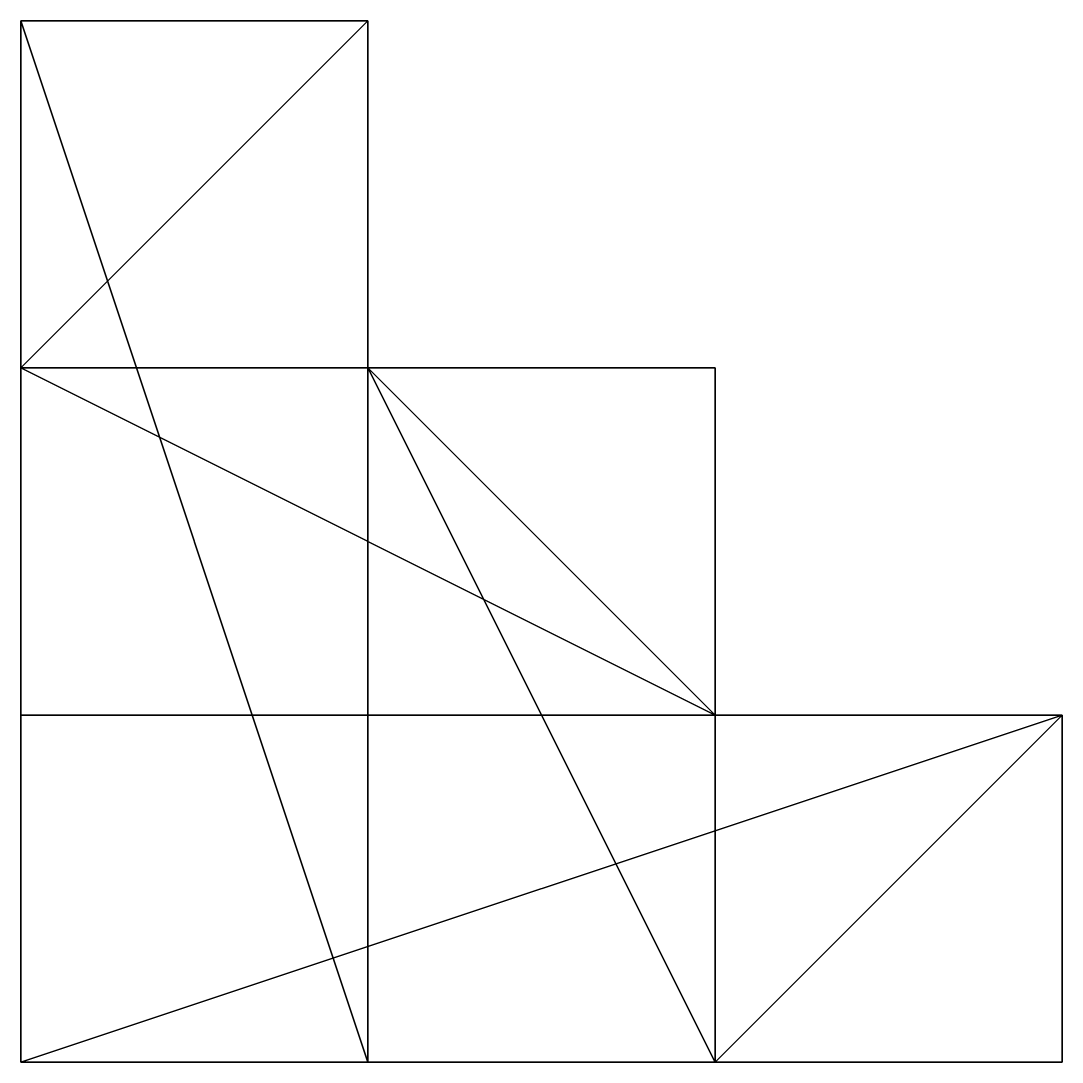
# Model space of a CAD drawing. Extents: x 0 to 3, y 0 to 3.
import ezdxf

# ---------------------------------------------------------------- set-up
doc = ezdxf.new("R2010")
doc.units = 0
doc.layers.get('0').update_dxf_attribs({"linetype": 'CONTINUOUS'})

# ---------------------------------------------------------------- blocks, each defined once
blk = doc.blocks.new('*U9')
at = {"color": 7}
mesh = blk.add_polyface(dxfattribs=at)
corners = [(0, 3), (0, 3, 1), (1, 3, 1), (1, 3)]
mesh.append_faces([[corners[k] for k in face] for face in [(0, 1, 2), (2, 3, 0)]], dxfattribs={"vtx2": -1, "color": 7})
mesh = blk.add_polyface(dxfattribs=at)
corners = [(1, 2, 1), (1, 3, 1), (0, 2, 1), (0, 3, 1)]
mesh.append_faces([[corners[k] for k in face] for face in [(0, 1, 2)]], dxfattribs={"vtx1": -1, "color": 7})
mesh.append_faces([[corners[k] for k in face] for face in [(1, 3, 2)]], dxfattribs={"vtx2": -1, "color": 7})
mesh = blk.add_polyface(dxfattribs=at)
corners = [(0, 1, 2), (0, 3), (0, 0), (0, 2, 1), (0, 1, 3), (0, 0, 3), (0, 3, 1), (0, 2, 2)]
mesh.append_faces([[corners[k] for k in face] for face in [(0, 3, 1)]], dxfattribs={"vtx0": -1, "vtx1": -1, "vtx2": -1, "color": 7})
mesh.append_faces([[corners[k] for k in face] for face in [(0, 1, 2), (2, 4, 0)]], dxfattribs={"vtx0": -1, "vtx2": -1, "color": 7})
mesh.append_faces([[corners[k] for k in face] for face in [(2, 5, 4), (3, 6, 1), (0, 7, 3)]], dxfattribs={"vtx2": -1, "color": 7})
mesh = blk.add_polyface(dxfattribs=at)
corners = [(2, 1), (3, 1), (2, 0), (3, 0), (0, 3), (1, 0), (0, 0), (1, 3)]
mesh.append_faces([[corners[k] for k in face] for face in [(4, 5, 6)]], dxfattribs={"vtx0": -1, "color": 7})
mesh.append_faces([[corners[k] for k in face] for face in [(0, 1, 2)]], dxfattribs={"vtx1": -1, "color": 7})
mesh.append_faces([[corners[k] for k in face] for face in [(1, 3, 2), (4, 7, 5)]], dxfattribs={"vtx2": -1, "color": 7})
mesh = blk.add_polyface(dxfattribs=at)
corners = [(1, 3), (1, 2, 1), (1, 0, 1), (1, 3, 1), (1, 0)]
mesh.append_faces([[corners[k] for k in face] for face in [(0, 1, 2)]], dxfattribs={"vtx0": -1, "vtx2": -1, "color": 7})
mesh.append_faces([[corners[k] for k in face] for face in [(0, 3, 1), (2, 4, 0)]], dxfattribs={"vtx2": -1, "color": 7})
mesh = blk.add_polyface(dxfattribs=at)
corners = [(2, 2, 2), (2, 2, 1), (1, 2, 1), (0, 2, 2), (0, 2, 1)]
mesh.append_faces([[corners[k] for k in face] for face in [(2, 3, 0)]], dxfattribs={"vtx0": -1, "vtx2": -1, "color": 7})
mesh.append_faces([[corners[k] for k in face] for face in [(0, 1, 2), (2, 4, 3)]], dxfattribs={"vtx2": -1, "color": 7})
mesh = blk.add_polyface(dxfattribs=at)
corners = [(2, 1, 2), (0, 2, 2), (0, 1, 2), (2, 2, 2)]
mesh.append_faces([[corners[k] for k in face] for face in [(0, 1, 2)]], dxfattribs={"vtx0": -1, "color": 7})
mesh.append_faces([[corners[k] for k in face] for face in [(0, 3, 1)]], dxfattribs={"vtx2": -1, "color": 7})
mesh = blk.add_polyface(dxfattribs=at)
corners = [(2, 1, 1), (2, 0, 1), (1, 2, 1), (2, 2, 1), (1, 0, 1)]
mesh.append_faces([[corners[k] for k in face] for face in [(0, 1, 2)]], dxfattribs={"vtx1": -1, "vtx2": -1, "color": 7})
mesh.append_faces([[corners[k] for k in face] for face in [(2, 3, 0), (1, 4, 2)]], dxfattribs={"vtx2": -1, "color": 7})
mesh = blk.add_polyface(dxfattribs=at)
corners = [(2, 2, 1), (2, 2, 2), (2, 1, 2), (2, 1, 1)]
mesh.append_faces([[corners[k] for k in face] for face in [(0, 1, 2), (2, 3, 0)]], dxfattribs={"vtx2": -1, "color": 7})
mesh = blk.add_polyface(dxfattribs=at)
corners = [(3, 1), (2, 1, 1), (2, 1, 2), (2, 1), (3, 1, 3), (0, 1, 3), (0, 1, 2)]
mesh.append_faces([[corners[k] for k in face] for face in [(0, 1, 2), (2, 4, 0), (2, 5, 4)]], dxfattribs={"vtx0": -1, "vtx2": -1, "color": 7})
mesh.append_faces([[corners[k] for k in face] for face in [(0, 3, 1), (2, 6, 5)]], dxfattribs={"vtx2": -1, "color": 7})
mesh = blk.add_polyface(dxfattribs=at)
corners = [(3, 0, 3), (3, 1, 3), (0, 0, 3), (0, 1, 3)]
mesh.append_faces([[corners[k] for k in face] for face in [(0, 1, 2)]], dxfattribs={"vtx1": -1, "color": 7})
mesh.append_faces([[corners[k] for k in face] for face in [(1, 3, 2)]], dxfattribs={"vtx2": -1, "color": 7})
mesh = blk.add_polyface(dxfattribs=at)
corners = [(2, 1), (2, 0, 1), (2, 1, 1), (2, 0)]
mesh.append_faces([[corners[k] for k in face] for face in [(0, 1, 2)]], dxfattribs={"vtx0": -1, "color": 7})
mesh.append_faces([[corners[k] for k in face] for face in [(0, 3, 1)]], dxfattribs={"vtx2": -1, "color": 7})
mesh = blk.add_polyface(dxfattribs=at)
corners = [(3, 0, 3), (3, 0), (3, 1, 3), (3, 1)]
mesh.append_faces([[corners[k] for k in face] for face in [(0, 1, 2)]], dxfattribs={"vtx1": -1, "color": 7})
mesh.append_faces([[corners[k] for k in face] for face in [(1, 3, 2)]], dxfattribs={"vtx2": -1, "color": 7})
mesh = blk.add_polyface(dxfattribs=at)
corners = [(0, 0, 3), (1, 0, 1), (2, 0, 1), (1, 0), (0, 0), (3, 0, 3), (3, 0), (2, 0)]
mesh.append_faces([[corners[k] for k in face] for face in [(0, 1, 2), (0, 3, 1), (2, 5, 0), (2, 6, 5)]], dxfattribs={"vtx0": -1, "vtx2": -1, "color": 7})
mesh.append_faces([[corners[k] for k in face] for face in [(0, 4, 3), (2, 7, 6)]], dxfattribs={"vtx2": -1, "color": 7})

msp = doc.modelspace()

# ---------------------------------------------------------------- block references
msp.add_blockref('*U9', (0, 0))

doc.saveas('drawing.dxf')
